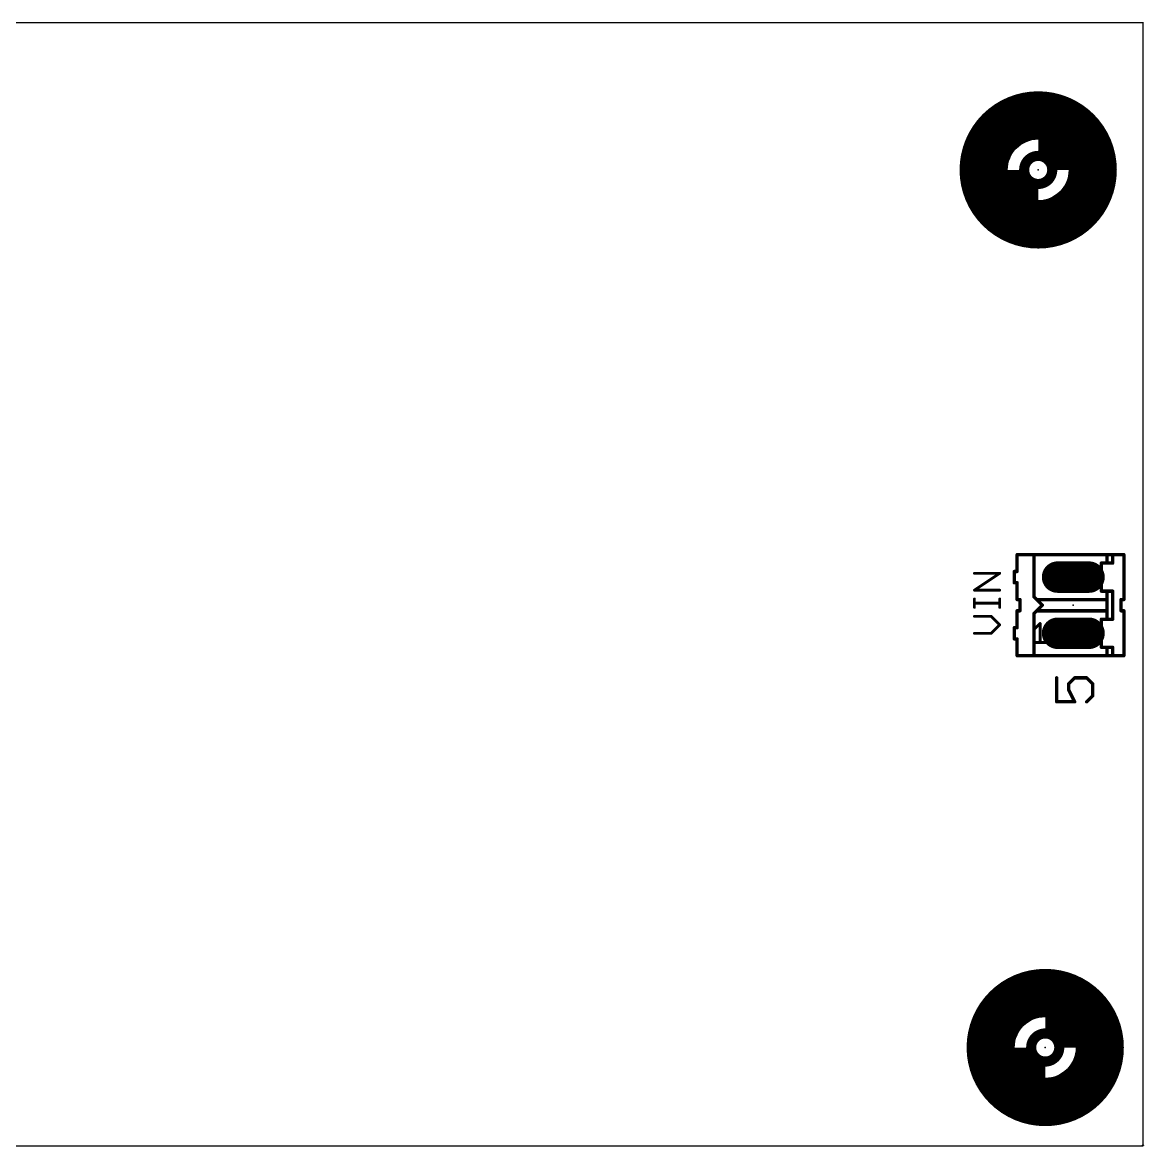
# Model space of a CAD drawing. Extents: x 0 to 105, y 6 to 57.
# Drawn here: x 54.1 to 104.8, y 6.3 to 57.1 of the extents above; entities that cross this region are included whole.
import ezdxf

# ---------------------------------------------------------------- set-up
doc = ezdxf.new("R2010")
doc.units = 0
doc.header["$MEASUREMENT"] = 0
doc.layers.get('0').update_dxf_attribs({"linetype": 'CONTINUOUS'})
for name, color, linetype in [('17', 110, 'CONTINUOUS'), ('20', 53, 'CONTINUOUS'), ('21', 253, 'CONTINUOUS'), ('23', 53, 'CONTINUOUS'), ('25', 253, 'CONTINUOUS'), ('39', 12, 'CONTINUOUS'), ('40', 132, 'CONTINUOUS'), ('41', 12, 'CONTINUOUS'), ('42', 132, 'CONTINUOUS'), ('44', 253, 'CONTINUOUS'), ('47', 253, 'CONTINUOUS'), ('51', 253, 'CONTINUOUS')]:
    doc.layers.add(name, color=color, linetype=linetype)

# ---------------------------------------------------------------- blocks, each defined once
blk = doc.blocks.new('RECT')
blk.add_solid([(-0.5, -0.5), (0.5, -0.5), (-0.5, 0.5), (0.5, 0.5)])
blk = doc.blocks.new('LONGP100')
at = {"const_width": 1}
blk.add_lwpolyline([(-0.5, 0), (0.5, 0)], dxfattribs=at)
at = {"const_width": 0.5}
for points in [[(-0.5, 0.25, 1), (-0.5, -0.25)], [(0.5, -0.25, 1), (0.5, 0.25)]]:
    blk.add_lwpolyline(points, format="xyb", dxfattribs=at)

msp = doc.modelspace()

# ---------------------------------------------------------------- linework, layer by layer
at = {"layer": '20'}
for p, q in [((0, 57.15), (104.775, 57.15)), ((104.755, 6.35), (104.755, 57.1375)), ((104.755, 6.3375), (0, 6.3375))]:
    msp.add_line(p, q, dxfattribs=at)
for centre in [(100.0125, 50.4825), (100.33, 10.795)]:
    msp.add_circle(centre, 1.4, dxfattribs=at)
at = {"layer": '21'}
for points, const_width in [([(100.0125, 47.5615, 1), (100.0125, 53.4035, 1), (100.0125, 47.5615)], 0.1524), ([(100.0125, 48.9825, 1), (100.0125, 51.9825, 1), (100.0125, 48.9825)], 0.2032), ([(99.06, 33.1216, 1), (99.06, 33.0454)], 0.0762), ([(99.0981, 33.0835, 1), (99.0219, 33.0835)], 0.0762), ([(99.8601, 33.0835, 1), (99.7839, 33.0835)], 0.0762), ([(99.822, 33.1216, 1), (99.822, 33.0454)], 0.0762), ([(99.822, 33.0454, 1), (99.822, 33.1216)], 0.0762), ([(103.1621, 33.0835, 1), (103.0859, 33.0835)], 0.0762), ([(103.124, 33.1216, 1), (103.124, 33.0454)], 0.0762), ([(103.124, 33.0454, 1), (103.124, 33.1216)], 0.0762), ([(103.378, 33.1216, 1), (103.378, 33.0454)], 0.0762), ([(103.4161, 33.0835, 1), (103.3399, 33.0835)], 0.0762), ([(103.378, 33.0454, 1), (103.378, 33.1216)], 0.0762), ([(103.9241, 33.0835, 1), (103.8479, 33.0835)], 0.0762), ([(103.886, 33.0454, 1), (103.886, 33.1216)], 0.0762), ([(102.9081, 32.7025, 1), (102.8319, 32.7025)], 0.0762), ([(102.87, 32.7406, 1), (102.87, 32.6644)], 0.0762), ([(103.124, 32.7406, 1), (103.124, 32.6644)], 0.0762), ([(103.0859, 32.7025, 1), (103.1621, 32.7025)], 0.0762), ([(103.124, 32.6644, 1), (103.124, 32.7406)], 0.0762), ([(103.3399, 32.7025, 1), (103.4161, 32.7025)], 0.0762), ([(103.378, 32.6644, 1), (103.378, 32.7406)], 0.0762), ([(98.933, 32.3596, 1), (98.933, 32.2834)], 0.0762), ([(98.9711, 32.3215, 1), (98.8949, 32.3215)], 0.0762), ([(99.0219, 32.3215, 1), (99.0981, 32.3215)], 0.0762), ([(99.06, 32.2834, 1), (99.06, 32.3596)], 0.0762), ([(98.933, 31.8516, 1), (98.933, 31.7754)], 0.0762), ([(98.8949, 31.8135, 1), (98.9711, 31.8135)], 0.0762), ([(99.0981, 31.8135, 1), (99.0219, 31.8135)], 0.0762), ([(99.06, 31.7754, 1), (99.06, 31.8516)], 0.0762), ([(99.06, 31.0896, 1), (99.06, 31.0134)], 0.0762), ([(99.0219, 31.0515, 1), (99.0981, 31.0515)], 0.0762), ([(99.2251, 31.0515, 1), (99.1489, 31.0515)], 0.0762), ([(99.187, 31.0134, 1), (99.187, 31.0896)], 0.0762), ([(99.7839, 31.1785, 1), (99.8601, 31.1785)], 0.0762), ([(99.8489, 31.2054, 1), (99.7951, 31.1516)], 0.0762), ([(99.949, 31.0896, 1), (99.949, 31.0134)], 0.0762), ([(99.9759, 31.0784, 1), (99.9221, 31.0246)], 0.0762), ([(99.9221, 31.0246, 1), (99.9759, 31.0784)], 0.0762), ([(102.87, 31.4706, 1), (102.87, 31.3944)], 0.0762), ([(102.8319, 31.4325, 1), (102.9081, 31.4325)], 0.0762), ([(103.124, 31.4706, 1), (103.124, 31.3944)], 0.0762), ([(103.1621, 31.4325, 1), (103.0859, 31.4325)], 0.0762), ([(103.1621, 31.0515, 1), (103.0859, 31.0515)], 0.0762), ([(103.0859, 31.0515, 1), (103.1621, 31.0515)], 0.0762), ([(103.124, 31.3944, 1), (103.124, 31.4706)], 0.0762), ([(103.124, 31.0134, 1), (103.124, 31.0896)], 0.0762), ([(103.4161, 31.4325, 1), (103.3399, 31.4325)], 0.0762), ([(103.378, 31.3944, 1), (103.378, 31.4706)], 0.0762), ([(103.7971, 31.0515, 1), (103.7209, 31.0515)], 0.0762), ([(103.759, 31.0896, 1), (103.759, 31.0134)], 0.0762), ([(103.8479, 31.0515, 1), (103.9241, 31.0515)], 0.0762), ([(103.886, 31.0134, 1), (103.886, 31.0896)], 0.0762), ([(99.06, 30.5816, 1), (99.06, 30.5054)], 0.0762), ([(99.0981, 30.5435, 1), (99.0219, 30.5435)], 0.0762), ([(99.1489, 30.5435, 1), (99.2251, 30.5435)], 0.0762), ([(99.187, 30.5054, 1), (99.187, 30.5816)], 0.0762), ([(99.949, 30.5816, 1), (99.949, 30.5054)], 0.0762), ([(99.9221, 30.5704, 1), (99.9759, 30.5166)], 0.0762), ([(99.9759, 30.5166, 1), (99.9221, 30.5704)], 0.0762), ([(100.2299, 30.7706, 1), (100.1761, 30.8244)], 0.0762), ([(100.1761, 30.7706, 1), (100.2299, 30.8244)], 0.0762), ([(103.1621, 30.5435, 1), (103.0859, 30.5435)], 0.0762), ([(103.0859, 30.5435, 1), (103.1621, 30.5435)], 0.0762), ([(103.124, 30.5054, 1), (103.124, 30.5816)], 0.0762), ([(103.759, 30.5816, 1), (103.759, 30.5054)], 0.0762), ([(103.7209, 30.5435, 1), (103.7971, 30.5435)], 0.0762), ([(103.9241, 30.5435, 1), (103.8479, 30.5435)], 0.0762), ([(103.886, 30.5054, 1), (103.886, 30.5816)], 0.0762), ([(99.8601, 30.4165, 1), (99.7839, 30.4165)], 0.0762), ([(99.7951, 30.4434, 1), (99.8489, 30.3896)], 0.0762), ([(100.1314, 29.9727, 1), (100.0679, 29.9727)], 0.0635), ([(100.1221, 29.9503, 1), (100.0772, 29.9952)], 0.0635), ([(102.9081, 30.1625, 1), (102.8319, 30.1625)], 0.0762), ([(102.87, 30.2006, 1), (102.87, 30.1244)], 0.0762), ([(103.124, 30.2006, 1), (103.124, 30.1244)], 0.0762), ([(103.0859, 30.1625, 1), (103.1621, 30.1625)], 0.0762), ([(103.124, 30.1244, 1), (103.124, 30.2006)], 0.0762), ([(103.3399, 30.1625, 1), (103.4161, 30.1625)], 0.0762), ([(103.378, 30.1244, 1), (103.378, 30.2006)], 0.0762), ([(98.933, 29.8196, 1), (98.933, 29.7434)], 0.0762), ([(98.9711, 29.7815, 1), (98.8949, 29.7815)], 0.0762), ([(99.0219, 29.7815, 1), (99.0981, 29.7815)], 0.0762), ([(99.06, 29.7434, 1), (99.06, 29.8196)], 0.0762), ([(99.7891, 29.7071, 1), (99.834, 29.6622)], 0.0635), ([(98.933, 29.3116, 1), (98.933, 29.2354)], 0.0762), ([(98.8949, 29.2735, 1), (98.9711, 29.2735)], 0.0762), ([(99.0981, 29.2735, 1), (99.0219, 29.2735)], 0.0762), ([(99.06, 29.2354, 1), (99.06, 29.3116)], 0.0762), ([(99.8116, 29.1402, 1), (99.8116, 29.0767)], 0.0635), ([(100.0679, 29.1084, 1), (100.1314, 29.1084)], 0.0635), ([(100.3878, 29.0767, 1), (100.3878, 29.1402)], 0.0635), ([(99.06, 28.5496, 1), (99.06, 28.4734)], 0.0762), ([(99.0219, 28.5115, 1), (99.0981, 28.5115)], 0.0762), ([(99.822, 28.5496, 1), (99.822, 28.4734)], 0.0762), ([(99.7839, 28.5115, 1), (99.8601, 28.5115)], 0.0762), ([(99.822, 28.4734, 1), (99.822, 28.5496)], 0.0762), ([(102.87, 28.9306, 1), (102.87, 28.8544)], 0.0762), ([(102.8319, 28.8925, 1), (102.9081, 28.8925)], 0.0762), ([(103.124, 28.9306, 1), (103.124, 28.8544)], 0.0762), ([(103.1621, 28.8925, 1), (103.0859, 28.8925)], 0.0762), ([(103.124, 28.5496, 1), (103.124, 28.4734)], 0.0762), ([(103.0859, 28.5115, 1), (103.1621, 28.5115)], 0.0762), ([(103.124, 28.8544, 1), (103.124, 28.9306)], 0.0762), ([(103.124, 28.4734, 1), (103.124, 28.5496)], 0.0762), ([(103.4161, 28.8925, 1), (103.3399, 28.8925)], 0.0762), ([(103.378, 28.5496, 1), (103.378, 28.4734)], 0.0762), ([(103.3399, 28.5115, 1), (103.4161, 28.5115)], 0.0762), ([(103.378, 28.8544, 1), (103.378, 28.9306)], 0.0762), ([(103.378, 28.4734, 1), (103.378, 28.5496)], 0.0762), ([(103.8479, 28.5115, 1), (103.9241, 28.5115)], 0.0762), ([(103.886, 28.4734, 1), (103.886, 28.5496)], 0.0762), ([(100.33, 7.874, 1), (100.33, 13.716, 1), (100.33, 7.874)], 0.1524), ([(100.33, 9.295, 1), (100.33, 12.295, 1), (100.33, 9.295)], 0.2032)]:
    msp.add_lwpolyline(points, format="xyb", dxfattribs=dict(at, const_width=const_width))
for points, const_width in [([(99.822, 33.0835), (99.06, 33.0835)], 0.1524), ([(99.06, 32.3215), (99.06, 33.0835)], 0.1524), ([(99.822, 31.1785), (99.822, 33.0835)], 0.1524), ([(99.822, 33.0835), (103.124, 33.0835)], 0.1524), ([(103.124, 32.7025), (103.124, 33.0835)], 0.1524), ([(103.124, 33.0835), (103.378, 33.0835)], 0.1524), ([(103.378, 33.0835), (103.886, 33.0835)], 0.1524), ([(103.378, 33.0835), (103.378, 32.7025)], 0.1524), ([(103.886, 33.0835), (103.886, 31.0515)], 0.1524), ([(102.87, 31.4325), (102.87, 32.7025)], 0.1524), ([(103.124, 32.7025), (102.87, 32.7025)], 0.1524), ([(103.378, 32.7025), (103.124, 32.7025)], 0.1524), ([(99.06, 32.3215), (98.933, 32.3215)], 0.1524), ([(98.933, 32.3215), (98.933, 31.8135)], 0.1524), ([(99.06, 31.8135), (98.933, 31.8135)], 0.1524), ([(99.06, 31.0515), (99.06, 31.8135)], 0.1524), ([(99.187, 31.0515), (99.06, 31.0515)], 0.1524), ([(99.187, 31.0515), (99.187, 30.5435)], 0.1524), ([(99.949, 31.0515), (99.822, 31.1785)], 0.1524), ([(100.203, 30.7975), (99.949, 31.0515)], 0.1524), ([(103.124, 31.0515), (99.949, 31.0515)], 0.1524), ([(103.124, 31.4325), (102.87, 31.4325)], 0.1524), ([(103.378, 31.4325), (103.124, 31.4325)], 0.1524), ([(103.124, 31.0515), (103.124, 31.4325)], 0.1524), ([(103.124, 30.5435), (103.124, 31.0515)], 0.1524), ([(103.378, 30.1625), (103.378, 31.4325)], 0.1524), ([(103.759, 31.0515), (103.759, 30.5435)], 0.1524), ([(103.759, 31.0515), (103.886, 31.0515)], 0.1524), ([(99.187, 30.5435), (99.06, 30.5435)], 0.1524), ([(99.06, 30.5435), (99.06, 29.7815)], 0.1524), ([(99.822, 30.4165), (99.949, 30.5435)], 0.1524), ([(99.949, 30.5435), (100.203, 30.7975)], 0.1524), ([(103.124, 30.5435), (99.949, 30.5435)], 0.1524), ([(103.124, 30.1625), (103.124, 30.5435)], 0.1524), ([(103.759, 30.5435), (103.886, 30.5435)], 0.1524), ([(103.886, 30.5435), (103.886, 28.5115)], 0.1524), ([(99.822, 28.5115), (99.822, 30.4165)], 0.1524), ([(99.8116, 29.6846), (100.0997, 29.9727)], 0.127), ([(100.0997, 29.9727), (100.0997, 29.1084)], 0.127), ([(102.87, 28.8925), (102.87, 30.1625)], 0.1524), ([(103.124, 30.1625), (102.87, 30.1625)], 0.1524), ([(103.378, 30.1625), (103.124, 30.1625)], 0.1524), ([(99.06, 29.7815), (98.933, 29.7815)], 0.1524), ([(98.933, 29.7815), (98.933, 29.2735)], 0.1524), ([(99.06, 29.2735), (98.933, 29.2735)], 0.1524), ([(99.06, 28.5115), (99.06, 29.2735)], 0.1524), ([(99.8116, 29.1084), (100.3878, 29.1084)], 0.127), ([(99.06, 28.5115), (99.822, 28.5115)], 0.1524), ([(99.822, 28.5115), (103.124, 28.5115)], 0.1524), ([(103.124, 28.8925), (102.87, 28.8925)], 0.1524), ([(103.378, 28.8925), (103.124, 28.8925)], 0.1524), ([(103.124, 28.8925), (103.124, 28.5115)], 0.1524), ([(103.124, 28.5115), (103.378, 28.5115)], 0.1524), ([(103.378, 28.5115), (103.378, 28.8925)], 0.1524), ([(103.378, 28.5115), (103.886, 28.5115)], 0.1524)]:
    msp.add_lwpolyline(points, dxfattribs=dict(at, const_width=const_width))
at = {"layer": '23'}
for p in [(100.0125, 50.4825), (101.6, 30.7975), (100.33, 10.795)]:
    msp.add_point(p, dxfattribs=at)
at = {"layer": '25'}
for points, const_width in [([(97.1286, 31.4765), (98.2726, 32.2391)], 0.127), ([(98.2726, 32.2391), (97.1286, 32.2391)], 0.127), ([(98.2726, 31.4765), (97.1286, 31.4765)], 0.127), ([(97.1286, 30.6969), (97.1286, 31.0782)], 0.127), ([(98.2726, 30.6969), (98.2726, 31.0782)], 0.127), ([(98.2726, 30.8876), (97.1286, 30.8876)], 0.127), ([(97.8913, 30.2902), (97.1286, 30.2902)], 0.127), ([(98.2726, 29.9088), (97.8913, 30.2902)], 0.127), ([(97.1286, 29.5275), (97.8913, 29.5275)], 0.127), ([(97.8913, 29.5275), (98.2726, 29.9088)], 0.127), ([(100.8493, 27.5134), (100.8493, 26.4287)], 0.1524), ([(101.3916, 27.2422), (101.6628, 27.5134)], 0.1524), ([(101.6628, 27.5134), (102.2051, 27.5134)], 0.1524), ([(102.2051, 27.5134), (102.4763, 27.2422)], 0.1524), ([(101.3916, 26.971), (101.3916, 27.2422)], 0.1524), ([(101.6628, 26.4287), (101.3916, 26.971)], 0.1524), ([(102.4763, 27.2422), (102.4763, 26.6999)], 0.1524), ([(100.8493, 26.4287), (101.6628, 26.4287)], 0.1524), ([(102.4763, 26.6999), (102.2051, 26.4287)], 0.1524)]:
    msp.add_lwpolyline(points, dxfattribs=dict(at, const_width=const_width))
for points, const_width in [([(97.1286, 32.2709, 1), (97.1286, 32.2074)], 0.0635), ([(98.2902, 32.2127, 1), (98.255, 32.2656)], 0.0635), ([(98.2726, 32.2074, 1), (98.2726, 32.2709)], 0.0635), ([(97.1286, 31.5082, 1), (97.1286, 31.4447)], 0.0635), ([(97.111, 31.5029, 1), (97.1462, 31.4501)], 0.0635), ([(98.2726, 31.4447, 1), (98.2726, 31.5082)], 0.0635), ([(97.1604, 31.0782, 1), (97.0969, 31.0782)], 0.0635), ([(98.3044, 31.0782, 1), (98.2409, 31.0782)], 0.0635), ([(97.1286, 30.9193, 1), (97.1286, 30.8558)], 0.0635), ([(97.0969, 30.6969, 1), (97.1604, 30.6969)], 0.0635), ([(98.2409, 30.6969, 1), (98.3044, 30.6969)], 0.0635), ([(98.2726, 30.8558, 1), (98.2726, 30.9193)], 0.0635), ([(97.1286, 30.3219, 1), (97.1286, 30.2584)], 0.0635), ([(97.9137, 30.3126, 1), (97.8688, 30.2677)], 0.0635), ([(97.8913, 30.2584, 1), (97.8913, 30.3219)], 0.0635), ([(97.1286, 29.5592, 1), (97.1286, 29.4958)], 0.0635), ([(97.8688, 29.55, 1), (97.9137, 29.505)], 0.0635), ([(97.8913, 29.4958, 1), (97.8913, 29.5592)], 0.0635), ([(98.2951, 29.8864, 1), (98.2501, 29.9313)], 0.0635), ([(98.2501, 29.8864, 1), (98.2951, 29.9313)], 0.0635), ([(100.8874, 27.5134, 1), (100.8112, 27.5134)], 0.0762), ([(101.6628, 27.5515, 1), (101.6628, 27.4753)], 0.0762), ([(101.6897, 27.4864, 1), (101.6359, 27.5403)], 0.0762), ([(102.2321, 27.5403, 1), (102.1782, 27.4864)], 0.0762), ([(102.2051, 27.4753, 1), (102.2051, 27.5515)], 0.0762), ([(101.4297, 27.2422, 1), (101.3535, 27.2422)], 0.0762), ([(101.3535, 26.971, 1), (101.4297, 26.971)], 0.0762), ([(101.3647, 27.2691, 1), (101.4186, 27.2153)], 0.0762), ([(101.4257, 26.9881, 1), (101.3576, 26.954)], 0.0762), ([(102.5144, 27.2422, 1), (102.4382, 27.2422)], 0.0762), ([(102.4494, 27.2153, 1), (102.5032, 27.2691)], 0.0762), ([(100.8493, 26.4668, 1), (100.8493, 26.3906)], 0.0762), ([(100.8112, 26.4287, 1), (100.8874, 26.4287)], 0.0762), ([(101.6287, 26.4117, 1), (101.6969, 26.4457)], 0.0762), ([(101.6628, 26.3906, 1), (101.6628, 26.4668)], 0.0762), ([(102.1782, 26.4556, 1), (102.2321, 26.4018)], 0.0762), ([(102.4382, 26.6999, 1), (102.5144, 26.6999)], 0.0762), ([(102.5032, 26.6729, 1), (102.4494, 26.7268)], 0.0762)]:
    msp.add_lwpolyline(points, format="xyb", dxfattribs=dict(at, const_width=const_width))
at = {"layer": '39', "const_width": 2.032}
for points in [[(100.0125, 47.9425, 1), (100.0125, 53.0225, 1), (100.0125, 47.9425)], [(100.33, 8.255, 1), (100.33, 13.335, 1), (100.33, 8.255)]]:
    msp.add_lwpolyline(points, format="xyb", dxfattribs=at)
at = {"layer": '40', "const_width": 2.032}
for points in [[(100.0125, 47.9425, 1), (100.0125, 53.0225, 1), (100.0125, 47.9425)], [(100.33, 8.255, 1), (100.33, 13.335, 1), (100.33, 8.255)]]:
    msp.add_lwpolyline(points, format="xyb", dxfattribs=at)
at = {"layer": '41', "const_width": 2.032}
for points in [[(100.0125, 47.9425, 1), (100.0125, 53.0225, 1), (100.0125, 47.9425)], [(100.33, 8.255, 1), (100.33, 13.335, 1), (100.33, 8.255)]]:
    msp.add_lwpolyline(points, format="xyb", dxfattribs=at)
at = {"layer": '42', "const_width": 2.032}
for points in [[(100.0125, 47.9425, 1), (100.0125, 53.0225, 1), (100.0125, 47.9425)], [(100.33, 8.255, 1), (100.33, 13.335, 1), (100.33, 8.255)]]:
    msp.add_lwpolyline(points, format="xyb", dxfattribs=at)
at = {"layer": '44'}
for centre in [(101.6, 32.0675), (101.6, 29.5275)]:
    msp.add_circle(centre, 0.4572, dxfattribs=at)
at = {"layer": '47', "const_width": 0.065}
msp.add_lwpolyline([(104.7875, 6.35, 1), (104.7225, 6.35)], format="xyb", dxfattribs=at)
at = {"layer": '51'}
for points, const_width in [([(101.7905, 50.4825, 0.4142), (100.0125, 52.2605)], 2.286), ([(98.2345, 50.4825, 0.4142), (100.0125, 48.7045)], 2.286), ([(100.0125, 49.8475, 1), (100.0125, 51.1175, 1), (100.0125, 49.8475)], 0.4572), ([(102.108, 10.795, 0.4142), (100.33, 12.573)], 2.286), ([(98.552, 10.795, 0.4142), (100.33, 9.017)], 2.286), ([(100.33, 10.16, 1), (100.33, 11.43, 1), (100.33, 10.16)], 0.4572)]:
    msp.add_lwpolyline(points, format="xyb", dxfattribs=dict(at, const_width=const_width))

# ---------------------------------------------------------------- block references
at = {"layer": '17', "xscale": 1.4224, "yscale": 1.4224, "rotation": 180}
for p in [(101.6, 32.0675), (101.6, 32.0675), (101.6, 29.5275), (101.6, 29.5275)]:
    msp.add_blockref('LONGP100', p, dxfattribs=at)
at = {"layer": '51', "xscale": 0.6604, "yscale": 0.6604, "rotation": 90}
for p in [(101.6, 32.0675), (101.6, 29.5275)]:
    msp.add_blockref('RECT', p, dxfattribs=at)

doc.saveas('drawing.dxf')
